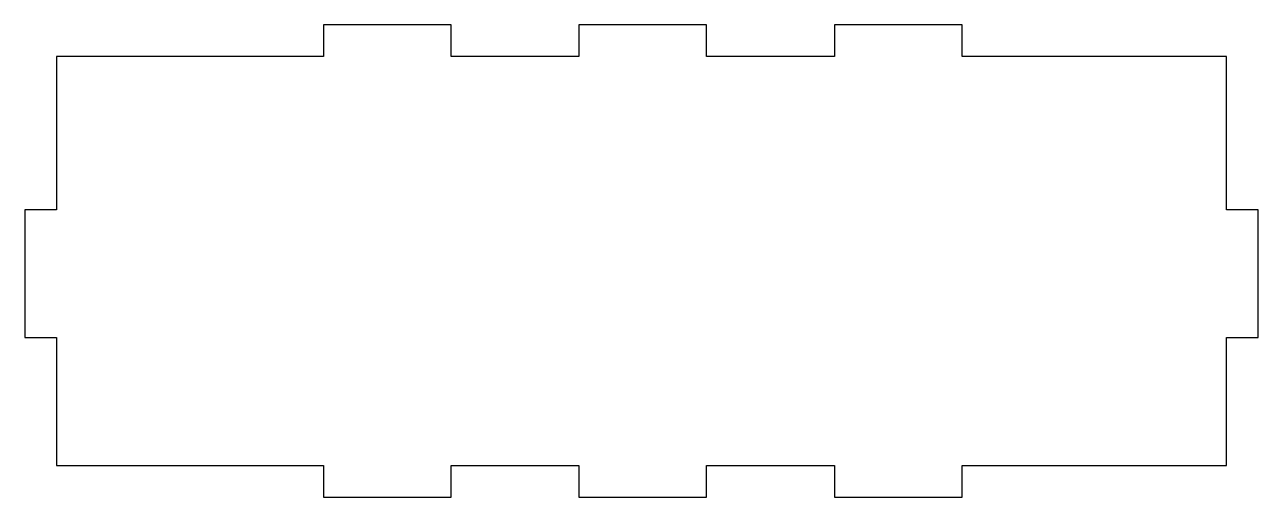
# Model space of a CAD drawing. Extents: x 6.54 to 11.37, y 8.45 to 10.3.
import ezdxf

# ---------------------------------------------------------------- set-up
doc = ezdxf.new("R2010")
doc.units = 0
doc.layers.get('0').update_dxf_attribs({"linetype": 'CONTINUOUS'})

msp = doc.modelspace()

# ---------------------------------------------------------------- linework, layer by layer
msp.add_lwpolyline([(6.6655, 10.1772), (6.6655, 9.5772), (6.5405, 9.5772), (6.5405, 9.0772), (6.6655, 9.0772), (6.6655, 8.5772), (7.7105, 8.5772), (7.7105, 8.4522), (8.2105, 8.4522), (8.2105, 8.5772), (8.7105, 8.5772), (8.7105, 8.4522), (9.2105, 8.4522), (9.2105, 8.5772), (9.7105, 8.5772), (9.7105, 8.4522), (10.2105, 8.4522), (10.2105, 8.5772), (11.2455, 8.5772), (11.2455, 9.0772), (11.3705, 9.0772), (11.3705, 9.5772), (11.2455, 9.5772), (11.2455, 10.1772), (10.2105, 10.1772), (10.2105, 10.3022), (9.7105, 10.3022), (9.7105, 10.1772), (9.2105, 10.1772), (9.2105, 10.3022), (8.7105, 10.3022), (8.7105, 10.1772), (8.2105, 10.1772), (8.2105, 10.3022), (7.7105, 10.3022), (7.7105, 10.1772)], close=True)

doc.saveas('drawing.dxf')
